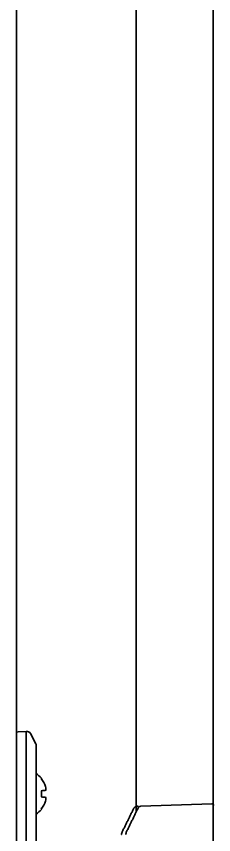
# Model space of a CAD drawing. Header units: inches. Extents: x 90 to 4162, y -443 to 3471.
# Drawn here: x 1229.3 to 1259.3, y 1852 to 1976.7 of the extents above; entities that cross this region are included whole.
import ezdxf

# ---------------------------------------------------------------- set-up
doc = ezdxf.new("R2010")
doc.units = ezdxf.units.IN
doc.layers.add('1', color=7, linetype='Continuous', true_color=0xffffff)

msp = doc.modelspace()

# ---------------------------------------------------------------- linework, layer by layer
at = {"layer": '1', "color": 7, "linetype": 'Continuous', "lineweight": 35}
for p, q in [((1229.29, 1299.46), (1229.29, 2270.96)), ((1259.11, 1256.82), (1259.29, 2257.68)), ((1247.48, 2226.46), (1247.48, 1855.44)), ((1229.53, 1867.7), (1230.79, 1867.75)), ((1230.79, 1867.75), (1230.79, 1861.75)), ((1230.79, 1867.75), (1231, 1867.74)), ((1232.22, 1865.87), (1231.43, 1867.46)), ((1232.29, 1865.61), (1232.29, 1861.75)), ((1230.79, 1861.75), (1230.79, 1771.75)), ((1232.29, 1861.75), (1232.29, 1771.75)), ((1233.08, 1860.57), (1233.08, 1860.62)), ((1248.23, 1856.36), (1259.03, 1856.74))]:
    msp.add_line(p, q, dxfattribs=at)
for centre, radius, start, end in [((1229.54, 1867.45), 0.25, 92, 180), ((1230.98, 1867.24), 0.5, 26.5651, 88), ((1231.69, 1865.61), 0.6, 0, 26.5651), ((1230.19, 1858.25), 3.74, 39.3865, 55.8441), ((1259.04, 1856.49), 0.25, 0, 92), ((1230.19, 1858.25), 3.74, 304.1559, 320.6449), ((1247.6, 1855.84), 0.5, 92, 153.8689)]:
    msp.add_arc(centre, radius, start, end, dxfattribs=at)
for centre, major_axis, ratio, start_param, end_param in [((1230.16, 1858.25), (0.87, 3.62), 0.997235, 5.247399, 5.62012), ((1230.13, 1858.51), (3.6, 0.81), 0.902278, 6.178468, 6.295334), ((1230.16, 1858.54), (3.72, 0.27), 0.017407, 5.611261, 5.983982), ((1230.13, 1858.8), (3.67, 0.38), 0.420739, 6.027806, 6.144672), ((1230.16, 1857.95), (-3.72, 0.27), 0.017407, 3.440796, 3.813517), ((1230.16, 1858.24), (-0.87, 3.62), 0.997235, 3.804658, 4.177379), ((1230.13, 1857.69), (-3.67, 0.38), 0.420739, 3.280106, 3.396972), ((1230.13, 1857.99), (-3.6, 0.81), 0.902278, 3.129444, 3.24631)]:
    msp.add_ellipse(centre, major_axis=major_axis, ratio=ratio, start_param=start_param, end_param=end_param, dxfattribs=at)
for points, knots in [([(1233.08, 1857.78), (1233.08, 1857.82), (1233.08, 1857.86), (1233.08, 1857.94), (1233.08, 1857.97), (1233.08, 1858.05), (1233.08, 1858.09), (1233.08, 1858.17), (1233.08, 1858.21), (1233.08, 1858.33), (1233.08, 1858.4), (1233.08, 1858.52), (1233.08, 1858.56), (1233.08, 1858.64), (1233.08, 1858.68), (1233.08, 1858.71)], [0, 0, 0, 0, 0.125, 0.125, 0.25, 0.25, 0.375, 0.375, 0.5, 0.5, 0.75, 0.75, 0.875, 0.875, 1, 1, 1, 1]), ([(1247.58, 1856.34), (1247.58, 1856.34), (1247.58, 1856.34), (1247.58, 1856.34), (1247.59, 1856.34), (1247.61, 1856.34), (1247.65, 1856.34), (1247.69, 1856.34), (1247.77, 1856.35), (1247.79, 1856.35), (1247.82, 1856.35)], [0, 0, 0, 0, 0.000204, 0.000204, 0.204057, 0.407909, 0.407909, 0.815615, 0.815615, 1, 1, 1, 1]), ([(1247.8, 1856.08), (1247.82, 1856.12), (1247.84, 1856.16), (1247.9, 1856.23), (1247.93, 1856.26), (1248.01, 1856.31), (1248.05, 1856.33), (1248.13, 1856.35), (1248.18, 1856.36), (1248.22, 1856.36)], [0, 0, 0, 0, 0.25, 0.25, 0.5, 0.5, 0.75, 0.75, 1, 1, 1, 1]), ([(1246.05, 1852.49), (1246.01, 1852.42), (1245.99, 1852.35), (1245.95, 1852.2), (1245.94, 1852.13), (1245.94, 1852.05)], [0, 0, 0, 0, 0.5, 0.5, 1, 1, 1, 1])]:
    msp.add_open_spline(points, degree=3, knots=knots, dxfattribs=at)
for points, degree in [([(1233.12, 1856), (1233.13, 1855.98), (1233.11, 1856.09)], 2), ([(1247.16, 1856.08), (1246.27, 1854.26), (1245.38, 1852.45)], 2), ([(1246.05, 1852.49), (1247.8, 1856.08)], 1), ([(1245.41, 1852.47), (1245.27, 1852.27), (1245.3, 1852.03)], 2)]:
    msp.add_open_spline(points, degree=degree, dxfattribs=at)

doc.saveas('drawing.dxf')
